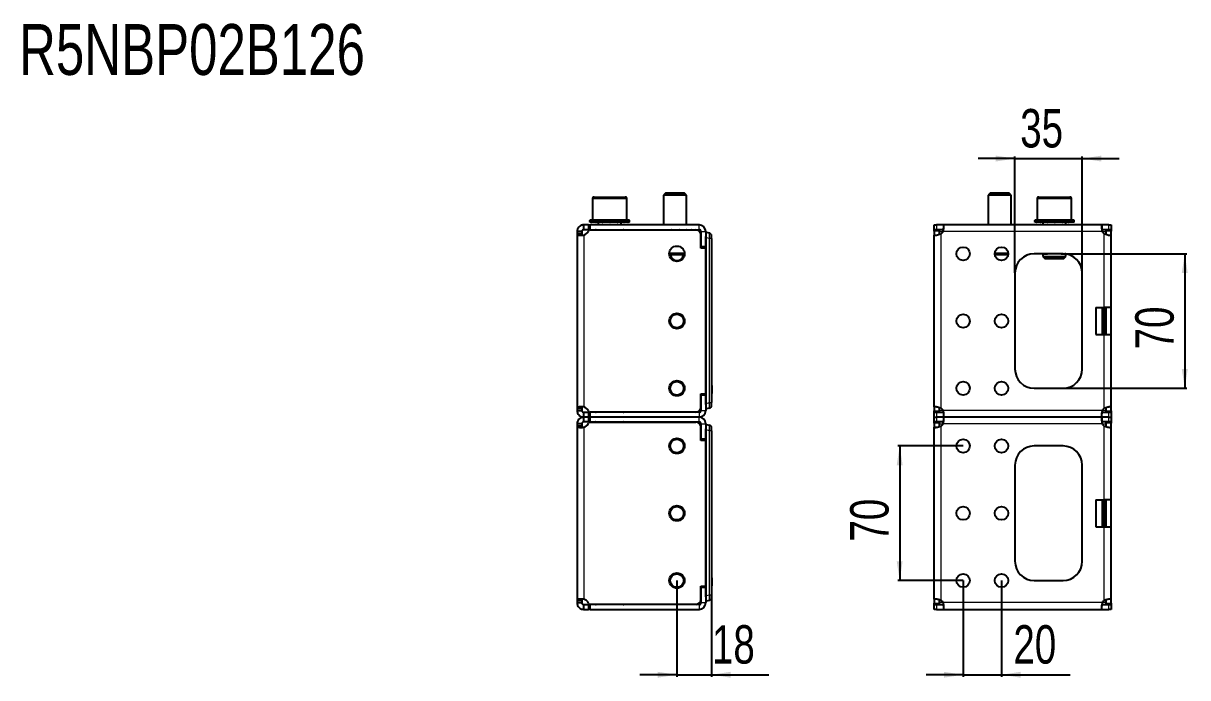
# Model space of a CAD drawing. Header units: millimetres. Extents: x 0 to 3263, y -408 to 594.
# Drawn here: x 1589 to 2195, y 254 to 594 of the extents above; entities that cross this region are included whole.
import ezdxf

# ---------------------------------------------------------------- set-up
doc = ezdxf.new("R2010")
doc.units = ezdxf.units.MM
doc.layers.add('FORMAT', color=7, linetype='Continuous')
doc.styles.add('SLDTEXTSTYLE0', font='TXT', dxfattribs={"width": 0.75})
doc.dimstyles.new('SLDDIMSTYLE0', dxfattribs={"dimtxt": 20, "dimasz": 10, "dimexe": 0, "dimexo": 0.0625, "dimgap": 5, "dimtad": 2, "dimdec": 1, "dimrnd": 1e-09, "dimzin": 12, "dimdsep": 46, "dimtxsty": 'SLDTEXTSTYLE0', "dimsah": 1, "dimcen": 0.09, "dimadec": 0, "dimazin": 3, "dimtfac": 1, "dimtofl": 0, "dimtmove": 0, "dimatfit": 3, "dimfxl": 0, "dimfrac": 2, "dimtolj": 1, "dimtzin": 12, "dimarcsym": 0})
doc.dimstyles.new('SLDDIMSTYLE1', dxfattribs={"dimtxt": 20, "dimasz": 10, "dimexe": 0, "dimexo": 0.0625, "dimgap": 5, "dimtad": 2, "dimdec": 1, "dimrnd": 1e-09, "dimzin": 12, "dimdsep": 46, "dimtxsty": 'SLDTEXTSTYLE0', "dimsah": 1, "dimcen": 0.09, "dimadec": 0, "dimazin": 3, "dimtfac": 1, "dimtmove": 0, "dimatfit": 0, "dimfxl": 0, "dimfrac": 2, "dimtolj": 1, "dimtzin": 12, "dimarcsym": 0})

# ---------------------------------------------------------------- blocks, each defined once
blk = doc.blocks.new('_D_4')
at = {"layer": 'FORMAT'}
for p, q in [((1928.82, 304.38), (1928.82, 254.38)), ((1946.82, 299.63), (1946.82, 254.38)), ((1928.82, 255.38), (1909.59, 255.38)), ((1928.82, 255.38), (1946.82, 255.38)), ((1946.82, 255.38), (1976.6, 255.38))]:
    blk.add_line(p, q, dxfattribs=at)
for points in [[(1928.82, 255.38), (1918.82, 256.92), (1918.82, 253.85)], [(1946.82, 255.38), (1956.82, 253.85), (1956.82, 256.92)]]:
    blk.add_solid(points, dxfattribs=at)
at = {"layer": 'FORMAT', "insert": (1947.04, 281.17), "char_height": 20, "attachment_point": 1, "style": 'SLDTEXTSTYLE0'}
blk.add_mtext('18', dxfattribs=at)
blk = doc.blocks.new('_D_7')
at = {"layer": 'FORMAT'}
for p, q in [((2129.76, 474.39), (2194.11, 474.39)), ((2193.11, 474.39), (2193.11, 404.39)), ((2129.76, 404.39), (2194.11, 404.39))]:
    blk.add_line(p, q, dxfattribs=at)
for points in [[(2193.11, 474.39), (2191.57, 464.39), (2194.65, 464.39)], [(2193.11, 404.39), (2194.65, 414.39), (2191.57, 414.39)]]:
    blk.add_solid(points, dxfattribs=at)
at = {"layer": 'FORMAT', "insert": (2167.33, 424.61), "char_height": 20, "attachment_point": 1, "rotation": 90, "style": 'SLDTEXTSTYLE0'}
blk.add_mtext('70', dxfattribs=at)
blk = doc.blocks.new('_D_8')
at = {"layer": 'FORMAT'}
for p, q in [((2104.75, 523.89), (2085.52, 523.89)), ((2104.75, 464.4), (2104.75, 524.89)), ((2104.75, 523.89), (2139.75, 523.89)), ((2139.75, 464.4), (2139.75, 524.89)), ((2139.75, 523.89), (2158.98, 523.89))]:
    blk.add_line(p, q, dxfattribs=at)
for points in [[(2104.75, 523.89), (2094.75, 525.43), (2094.75, 522.35)], [(2139.75, 523.89), (2149.75, 522.35), (2149.75, 525.43)]]:
    blk.add_solid(points, dxfattribs=at)
at = {"layer": 'FORMAT', "insert": (2107.47, 549.67), "char_height": 20, "attachment_point": 1, "style": 'SLDTEXTSTYLE0'}
blk.add_mtext('35', dxfattribs=at)
blk = doc.blocks.new('_D_9')
at = {"layer": 'FORMAT'}
for p, q in [((2077.75, 304.38), (2077.75, 254.38)), ((2097.75, 304.38), (2097.75, 254.38)), ((2077.75, 255.38), (2058.52, 255.38)), ((2077.75, 255.38), (2097.75, 255.38)), ((2097.75, 255.38), (2133.47, 255.38))]:
    blk.add_line(p, q, dxfattribs=at)
for points in [[(2077.75, 255.38), (2067.75, 256.92), (2067.75, 253.85)], [(2097.75, 255.38), (2107.75, 253.85), (2107.75, 256.92)]]:
    blk.add_solid(points, dxfattribs=at)
at = {"layer": 'FORMAT', "insert": (2103.91, 281.17), "char_height": 20, "attachment_point": 1, "style": 'SLDTEXTSTYLE0'}
blk.add_mtext('20', dxfattribs=at)
blk = doc.blocks.new('_D_10')
at = {"layer": 'FORMAT'}
for p, q in [((2077.74, 374.39), (2043.75, 374.39)), ((2044.75, 374.39), (2044.75, 304.39)), ((2077.74, 304.39), (2043.75, 304.39))]:
    blk.add_line(p, q, dxfattribs=at)
for points in [[(2044.75, 374.39), (2043.21, 364.39), (2046.28, 364.39)], [(2044.75, 304.39), (2046.28, 314.39), (2043.21, 314.39)]]:
    blk.add_solid(points, dxfattribs=at)
at = {"layer": 'FORMAT', "insert": (2018.96, 324.61), "char_height": 20, "attachment_point": 1, "rotation": 90, "style": 'SLDTEXTSTYLE0'}
blk.add_mtext('70', dxfattribs=at)

msp = doc.modelspace()

# ---------------------------------------------------------------- linework, layer by layer
at = {"color": 7, "linetype": 'Continuous', "lineweight": 25}
for p, q in [((1885.82, 503.89), (1901.82, 503.89)), ((1922.89, 505.89), (1921.82, 504.82)), ((1921.82, 504.82), (1921.82, 489.39)), ((1933.82, 504.82), (1921.82, 504.82)), ((1932.74, 505.89), (1922.89, 505.89)), ((1933.82, 504.82), (1932.74, 505.89)), ((1933.82, 489.39), (1933.82, 504.82)), ((2091.83, 505.89), (2090.75, 504.82)), ((2090.75, 504.82), (2090.75, 489.39)), ((2102.75, 504.82), (2090.75, 504.82)), ((2101.68, 505.89), (2091.83, 505.89)), ((2102.75, 504.82), (2101.68, 505.89)), ((2102.75, 489.39), (2102.75, 504.82)), ((2117.25, 503.89), (2125.07, 503.89)), ((2125.07, 503.89), (2133.25, 503.89)), ((1884.82, 502.89), (1884.82, 491.89)), ((1902.82, 491.89), (1902.82, 502.89)), ((2116.25, 502.89), (2116.25, 491.89)), ((2134.25, 491.89), (2134.25, 502.89)), ((1883.57, 491.89), (1883.57, 490.89)), ((1883.57, 491.89), (1883.57, 491.64)), ((1884.37, 491.89), (1883.57, 491.89)), ((1883.57, 491.89), (1883.57, 491.89)), ((1883.57, 490.89), (1883.57, 491.14)), ((1884.37, 490.89), (1883.57, 490.89)), ((1883.57, 490.89), (1883.57, 490.89)), ((1884.37, 491.89), (1884.47, 491.89)), ((1884.37, 490.89), (1884.47, 490.89)), ((1884.47, 491.89), (1884.47, 491.64)), ((1886.61, 491.89), (1884.47, 491.89)), ((1884.47, 490.89), (1884.47, 491.14)), ((1886.61, 490.89), (1884.47, 490.89)), ((1886.61, 491.89), (1886.79, 491.89)), ((1886.61, 490.89), (1886.79, 490.89)), ((1886.79, 491.89), (1886.79, 491.64)), ((1889.94, 491.89), (1886.79, 491.89)), ((1886.79, 490.89), (1886.79, 491.14)), ((1889.94, 490.89), (1886.79, 490.89)), ((1887.82, 490.89), (1887.82, 489.39)), ((1889.94, 491.89), (1890.18, 491.89)), ((1889.94, 490.89), (1890.18, 490.89)), ((1890.18, 491.89), (1890.18, 491.64)), ((1893.87, 491.89), (1890.18, 491.89)), ((1890.18, 490.89), (1890.18, 491.14)), ((1893.87, 490.89), (1890.18, 490.89)), ((1893.87, 491.89), (1893.96, 491.89)), ((1893.87, 490.89), (1894.05, 490.89)), ((1894.05, 490.89), (1894.12, 490.89)), ((1894.08, 491.89), (1894.12, 491.89)), ((1894.12, 491.89), (1894.12, 491.64)), ((1897.79, 491.89), (1894.12, 491.89)), ((1894.12, 490.89), (1894.12, 491.14)), ((1897.79, 490.89), (1894.12, 490.89)), ((1897.79, 491.89), (1898.02, 491.89)), ((1897.79, 490.89), (1898.02, 490.89)), ((1898.02, 491.89), (1898.02, 491.64)), ((1901.1, 491.89), (1898.02, 491.89)), ((1898.02, 490.89), (1898.02, 491.14)), ((1901.1, 490.89), (1898.02, 490.89)), ((1899.82, 489.39), (1899.82, 490.89)), ((1901.1, 491.89), (1901.28, 491.89)), ((1901.1, 490.89), (1901.28, 490.89)), ((1901.28, 491.89), (1901.28, 491.64)), ((1903.31, 491.89), (1901.28, 491.89)), ((1901.28, 490.89), (1901.28, 491.14)), ((1903.31, 490.89), (1901.28, 490.89)), ((1903.31, 491.89), (1903.4, 491.89)), ((1903.31, 490.89), (1903.4, 490.89)), ((1903.4, 491.89), (1903.4, 491.64)), ((1904.07, 491.89), (1903.4, 491.89)), ((1903.4, 490.89), (1903.4, 491.14)), ((1904.07, 490.89), (1903.4, 490.89)), ((1904.07, 490.89), (1904.07, 491.89)), ((2115, 491.89), (2115, 490.89)), ((2115, 491.89), (2115.01, 491.89)), ((2115, 490.89), (2115.01, 490.89)), ((2115.01, 491.89), (2115.01, 491.64)), ((2115.84, 491.89), (2115.01, 491.89)), ((2115.01, 490.89), (2115.01, 491.14)), ((2115.84, 490.89), (2115.01, 490.89)), ((2115.84, 491.89), (2115.94, 491.89)), ((2115.84, 490.89), (2115.94, 490.89)), ((2115.94, 491.89), (2115.94, 491.64)), ((2118.11, 491.89), (2115.94, 491.89)), ((2115.94, 490.89), (2115.94, 491.14)), ((2118.11, 490.89), (2115.94, 490.89)), ((2118.11, 491.89), (2118.29, 491.89)), ((2118.11, 490.89), (2118.29, 490.89)), ((2118.29, 491.89), (2118.29, 491.64)), ((2121.46, 491.89), (2118.29, 491.89)), ((2118.29, 490.89), (2118.29, 491.14)), ((2121.46, 490.89), (2118.29, 490.89)), ((2119.25, 490.89), (2119.25, 489.39)), ((2121.46, 491.89), (2121.7, 491.89)), ((2121.46, 490.89), (2121.7, 490.89)), ((2121.7, 491.89), (2121.7, 491.64)), ((2125.4, 491.89), (2121.7, 491.89)), ((2121.7, 490.89), (2121.7, 491.14)), ((2125.4, 490.89), (2121.7, 490.89)), ((2125.4, 491.89), (2125.47, 491.89)), ((2125.4, 490.89), (2125.55, 490.89)), ((2125.55, 490.89), (2125.65, 490.89)), ((2125.6, 491.89), (2125.65, 491.89)), ((2125.65, 491.89), (2125.65, 491.64)), ((2129.31, 491.89), (2125.65, 491.89)), ((2125.65, 490.89), (2125.65, 491.14)), ((2129.31, 490.89), (2125.65, 490.89)), ((2129.31, 491.89), (2129.54, 491.89)), ((2129.31, 490.89), (2129.54, 490.89)), ((2129.54, 491.89), (2129.54, 491.64)), ((2132.6, 491.89), (2129.54, 491.89)), ((2129.54, 490.89), (2129.54, 491.14)), ((2132.6, 490.89), (2129.54, 490.89)), ((2131.25, 489.39), (2131.25, 490.89)), ((2132.6, 491.89), (2132.77, 491.89)), ((2132.6, 490.89), (2132.77, 490.89)), ((2132.77, 491.89), (2132.77, 491.64)), ((2134.78, 491.89), (2132.77, 491.89)), ((2132.77, 490.89), (2132.77, 491.14)), ((2134.78, 490.89), (2132.77, 490.89)), ((2134.78, 491.89), (2134.87, 491.89)), ((2134.78, 490.89), (2134.87, 490.89)), ((2134.87, 491.89), (2134.87, 491.64)), ((2135.5, 491.89), (2134.87, 491.89)), ((2134.87, 490.89), (2134.87, 491.14)), ((2135.5, 490.89), (2134.87, 490.89)), ((2135.5, 490.89), (2135.5, 491.89)), ((1879.32, 485.89), (1876.82, 485.89)), ((1876.82, 485.89), (1876.82, 484.67)), ((1879.32, 485.89), (1879.32, 484.67)), ((1880.32, 486.89), (1880.32, 489.39)), ((1882.72, 489.39), (1880.32, 489.39)), ((1882.72, 486.89), (1880.32, 486.89)), ((1882.72, 489.39), (1882.72, 486.89)), ((1882.72, 489.39), (1883.72, 489.39)), ((1883.72, 486.89), (1882.72, 486.89)), ((1940.32, 489.39), (1883.72, 489.39)), ((1883.72, 486.89), (1940.32, 486.89)), ((1883.74, 486.79), (1938.72, 486.79)), ((1917.57, 486.89), (1917.57, 486.79)), ((1917.86, 486.89), (1917.86, 486.79)), ((1919.55, 486.89), (1919.55, 486.79)), ((1922.49, 486.89), (1922.49, 486.79)), ((1926.25, 486.89), (1926.25, 486.79)), ((1930.25, 486.89), (1930.25, 486.79)), ((1933.87, 486.89), (1933.87, 486.79)), ((1936.58, 486.89), (1936.58, 486.79)), ((1937.95, 486.89), (1937.95, 486.79)), ((1938.07, 486.79), (1938.07, 486.89)), ((1941.32, 485.89), (1941.32, 477.94)), ((1943.82, 485.89), (1943.82, 477.94)), ((1943.82, 485.64), (1944.02, 485.64)), ((1944.02, 485.64), (1945.71, 485.19)), ((2062.75, 486.89), (2062.75, 489.39)), ((2062.75, 489.39), (2063.86, 489.39)), ((2063.86, 486.89), (2062.75, 486.89)), ((2062.75, 486.89), (2062.75, 486.79)), ((2062.75, 486.79), (2065.25, 486.79)), ((2062.75, 486.18), (2062.75, 486.79)), ((2062.75, 486.18), (2062.75, 484.12)), ((2067.58, 489.39), (2063.86, 489.39)), ((2067.58, 486.89), (2063.86, 486.89)), ((2065.25, 486.79), (2065.25, 486.18)), ((2065.25, 486.18), (2065.25, 484.36)), ((2149.92, 489.39), (2067.58, 489.39)), ((2067.58, 489.39), (2067.58, 487.18)), ((2149.92, 489.39), (2149.92, 486.89)), ((2153.64, 489.39), (2149.92, 489.39)), ((2153.64, 486.89), (2149.92, 486.89)), ((2152.25, 486.79), (2154.75, 486.79)), ((2152.25, 486.18), (2152.25, 486.79)), ((2152.25, 484.34), (2152.25, 486.18)), ((2153.64, 489.39), (2154.75, 489.39)), ((2154.75, 486.89), (2153.64, 486.89)), ((2154.75, 489.39), (2154.75, 486.89)), ((2154.75, 486.79), (2154.75, 486.89)), ((2154.75, 486.79), (2154.75, 486.18)), ((2154.75, 484.12), (2154.75, 486.18)), ((1876.82, 484.67), (1876.82, 394.11)), ((1879.32, 484.67), (1876.82, 484.67)), ((1941.22, 477.29), (1941.22, 484.29)), ((1941.22, 478.87), (1941.32, 478.66)), ((1943.82, 395.92), (1943.82, 483.37)), ((1944.02, 396.54), (1944.02, 482.74)), ((1946.82, 482.29), (1946.82, 483.74)), ((1946.82, 482.29), (1946.82, 407.84)), ((2062.75, 394.67), (2062.75, 484.12)), ((2062.75, 484.12), (2063.84, 484.12)), ((2154.75, 446.39), (2154.75, 484.12)), ((1932.79, 473.89), (1924.85, 473.89)), ((1943.82, 477.29), (1941.22, 477.29)), ((1943.82, 477.94), (1941.32, 477.94)), ((1943.82, 477.29), (1943.82, 401.49)), ((2101.22, 473.89), (2094.29, 473.89)), ((2129.75, 474.39), (2114.75, 474.39)), ((2116.42, 474.29), (2116.4, 474.29)), ((2116.42, 474.29), (2116.42, 474.29)), ((2116.52, 474.29), (2116.42, 474.29)), ((2116.52, 474.39), (2116.52, 474.29)), ((2119.78, 474.29), (2116.52, 474.29)), ((2119.25, 474.29), (2119.25, 472.97)), ((2119.25, 472.97), (2120.33, 471.89)), ((2119.25, 472.97), (2125.11, 472.97)), ((2119.78, 474.29), (2121.68, 474.29)), ((2122.23, 474.29), (2121.68, 474.29)), ((2128.27, 474.29), (2122.23, 474.29)), ((2125.11, 472.97), (2131.25, 472.97)), ((2128.83, 474.29), (2128.27, 474.29)), ((2128.83, 474.29), (2130.73, 474.29)), ((2130.18, 471.89), (2131.25, 472.97)), ((2131.16, 474.29), (2130.73, 474.29)), ((2131.25, 472.97), (2131.25, 474.28)), ((2120.33, 471.89), (2125.14, 471.89)), ((2125.14, 471.89), (2130.18, 471.89)), ((2104.75, 464.39), (2104.75, 414.39)), ((2139.75, 414.39), (2139.75, 464.39)), ((2146.75, 446.39), (2151.25, 446.39)), ((2146.75, 446.39), (2146.75, 432.39)), ((2154.75, 446.39), (2151.25, 446.39)), ((2152.25, 432.39), (2152.25, 446.39)), ((2154.75, 432.39), (2154.75, 446.39)), ((2146.75, 432.39), (2151.25, 432.39)), ((2151.25, 432.39), (2154.75, 432.39)), ((2154.75, 394.67), (2154.75, 432.39)), ((1946.82, 407.84), (1946.82, 399.64)), ((1941.22, 401.49), (1943.82, 401.49)), ((1941.22, 394.49), (1941.22, 401.49)), ((1941.22, 400.41), (1941.32, 400.63)), ((1941.32, 400.84), (1941.32, 392.89)), ((1943.82, 400.84), (1941.32, 400.84)), ((1943.82, 400.84), (1943.82, 392.89)), ((1947.02, 405.9), (1946.82, 405.9)), ((1947.02, 405.86), (1946.82, 405.86)), ((1947.02, 405.84), (1946.82, 405.84)), ((1947.02, 401.64), (1946.82, 401.64)), ((1947.02, 401.59), (1946.82, 401.59)), ((1947.02, 405.4), (1947.02, 402.08)), ((2114.75, 404.39), (2129.75, 404.39)), ((1876.82, 394.11), (1879.32, 394.11)), ((1876.82, 394.11), (1876.82, 392.89)), ((1879.32, 394.11), (1879.32, 392.89)), ((1945.71, 394.09), (1944.02, 393.64)), ((1946.82, 399.64), (1946.82, 396.99)), ((1946.82, 395.54), (1946.82, 396.99)), ((2062.75, 394.67), (2062.75, 392.6)), ((2065.25, 394.44), (2065.25, 392.6)), ((2152.25, 392.6), (2152.25, 394.42)), ((2154.75, 394.67), (2153.66, 394.67)), ((2154.75, 392.6), (2154.75, 394.67)), ((1876.82, 392.89), (1879.32, 392.89)), ((1880.32, 389.39), (1880.32, 391.89)), ((1880.32, 391.89), (1882.72, 391.89)), ((1880.32, 386.89), (1880.32, 389.39)), ((1882.72, 389.39), (1880.32, 389.39)), ((1882.72, 391.89), (1882.72, 389.39)), ((1882.72, 391.89), (1883.72, 391.89)), ((1882.72, 389.39), (1882.72, 386.89)), ((1882.72, 389.39), (1883.72, 389.39)), ((1940.32, 391.89), (1883.72, 391.89)), ((1940.32, 389.39), (1883.72, 389.39)), ((1938.72, 391.99), (1883.74, 391.99)), ((1944.02, 393.64), (1943.82, 393.64)), ((2062.75, 391.99), (2062.75, 392.6)), ((2065.25, 391.99), (2062.75, 391.99)), ((2062.75, 391.99), (2062.75, 391.89)), ((2062.75, 389.39), (2062.75, 391.89)), ((2062.75, 391.89), (2063.86, 391.89)), ((2062.75, 386.89), (2062.75, 389.39)), ((2062.75, 389.39), (2063.86, 389.39)), ((2063.86, 391.89), (2067.58, 391.89)), ((2067.58, 389.39), (2063.86, 389.39)), ((2065.25, 392.6), (2065.25, 391.99)), ((2067.58, 391.89), (2067.58, 389.39)), ((2149.92, 389.39), (2067.58, 389.39)), ((2067.58, 389.39), (2067.58, 387.18)), ((2149.92, 391.89), (2153.64, 391.89)), ((2149.92, 389.39), (2149.92, 391.61)), ((2149.92, 389.39), (2149.92, 386.89)), ((2153.64, 389.39), (2149.92, 389.39)), ((2152.25, 391.99), (2152.25, 392.6)), ((2154.75, 391.99), (2152.25, 391.99)), ((2153.64, 391.89), (2154.75, 391.89)), ((2153.64, 389.39), (2154.75, 389.39)), ((2154.75, 392.6), (2154.75, 391.99)), ((2154.75, 391.89), (2154.75, 391.99)), ((2154.75, 391.89), (2154.75, 389.39)), ((2154.75, 389.39), (2154.75, 386.89)), ((1876.82, 385.89), (1876.82, 384.67)), ((1879.32, 385.89), (1876.82, 385.89)), ((1876.82, 384.67), (1876.82, 294.11)), ((1879.32, 384.67), (1876.82, 384.67)), ((1879.32, 385.89), (1879.32, 384.67)), ((1882.72, 386.89), (1880.32, 386.89)), ((1883.72, 386.89), (1882.72, 386.89)), ((1883.72, 386.89), (1940.32, 386.89)), ((1883.74, 386.79), (1938.72, 386.79)), ((1941.22, 377.29), (1941.22, 384.29)), ((1941.32, 385.89), (1941.32, 377.94)), ((1943.82, 385.89), (1943.82, 377.94)), ((1943.82, 385.64), (1944.02, 385.64)), ((1943.82, 295.92), (1943.82, 383.37)), ((1944.02, 385.64), (1945.71, 385.19)), ((1944.02, 296.54), (1944.02, 382.74)), ((1946.82, 382.29), (1946.82, 383.74)), ((1946.82, 382.29), (1946.82, 307.84)), ((2063.86, 386.89), (2062.75, 386.89)), ((2062.75, 386.89), (2062.75, 386.79)), ((2062.75, 386.79), (2065.25, 386.79)), ((2062.75, 386.18), (2062.75, 386.79)), ((2062.75, 386.18), (2062.75, 384.12)), ((2062.75, 294.67), (2062.75, 384.12)), ((2062.75, 384.12), (2063.84, 384.12)), ((2067.58, 386.89), (2063.86, 386.89)), ((2065.25, 386.79), (2065.25, 386.18)), ((2065.25, 386.18), (2065.25, 384.36)), ((2153.64, 386.89), (2149.92, 386.89)), ((2152.25, 386.79), (2154.75, 386.79)), ((2152.25, 386.18), (2152.25, 386.79)), ((2152.25, 384.34), (2152.25, 386.18)), ((2154.75, 386.89), (2153.64, 386.89)), ((2154.75, 386.79), (2154.75, 386.89)), ((2154.75, 386.79), (2154.75, 386.18)), ((2154.75, 384.12), (2154.75, 386.18)), ((2154.75, 346.39), (2154.75, 384.12)), ((1941.22, 378.87), (1941.32, 378.66)), ((1943.82, 377.29), (1941.22, 377.29)), ((1943.82, 377.94), (1941.32, 377.94)), ((1943.82, 377.29), (1943.82, 301.49)), ((2129.75, 374.39), (2114.75, 374.39)), ((2104.75, 364.39), (2104.75, 314.39)), ((2139.75, 314.39), (2139.75, 364.39)), ((2146.75, 346.39), (2151.25, 346.39)), ((2146.75, 346.39), (2146.75, 332.39)), ((2154.75, 346.39), (2151.25, 346.39)), ((2152.25, 332.39), (2152.25, 346.39)), ((2154.75, 332.39), (2154.75, 346.39)), ((2146.75, 332.39), (2151.25, 332.39)), ((2151.25, 332.39), (2154.75, 332.39)), ((2154.75, 294.67), (2154.75, 332.39)), ((1946.82, 307.84), (1946.82, 299.64)), ((1947.02, 305.9), (1946.82, 305.9)), ((1947.02, 305.86), (1946.82, 305.86)), ((1947.02, 305.84), (1946.82, 305.84)), ((1947.02, 305.4), (1947.02, 302.08)), ((2114.75, 304.39), (2129.75, 304.39)), ((1941.22, 301.49), (1943.82, 301.49)), ((1941.22, 294.49), (1941.22, 301.49)), ((1941.22, 300.41), (1941.32, 300.63)), ((1941.32, 300.84), (1941.32, 292.89)), ((1943.82, 300.84), (1941.32, 300.84)), ((1943.82, 300.84), (1943.82, 292.89)), ((1947.02, 301.64), (1946.82, 301.64)), ((1947.02, 301.59), (1946.82, 301.59)), ((1946.82, 299.64), (1946.82, 296.99)), ((1946.82, 295.54), (1946.82, 296.99)), ((1876.82, 294.11), (1879.32, 294.11)), ((1876.82, 294.11), (1876.82, 292.89)), ((1876.82, 292.89), (1879.32, 292.89)), ((1879.32, 294.11), (1879.32, 292.89)), ((1880.32, 289.39), (1880.32, 291.89)), ((1880.32, 291.89), (1882.72, 291.89)), ((1882.72, 291.89), (1882.72, 289.39)), ((1882.72, 291.89), (1883.72, 291.89)), ((1940.32, 291.89), (1883.72, 291.89)), ((1938.72, 291.99), (1883.74, 291.99)), ((1944.02, 293.64), (1943.82, 293.64)), ((1945.71, 294.09), (1944.02, 293.64)), ((2062.75, 294.67), (2062.75, 292.6)), ((2062.75, 291.99), (2062.75, 292.6)), ((2065.25, 291.99), (2062.75, 291.99)), ((2062.75, 291.99), (2062.75, 291.89)), ((2062.75, 289.39), (2062.75, 291.89)), ((2062.75, 291.89), (2063.86, 291.89)), ((2063.86, 291.89), (2067.58, 291.89)), ((2065.25, 294.44), (2065.25, 292.6)), ((2065.25, 292.6), (2065.25, 291.99)), ((2067.58, 291.89), (2067.58, 289.39)), ((2149.92, 291.89), (2153.64, 291.89)), ((2149.92, 289.39), (2149.92, 291.61)), ((2152.25, 292.6), (2152.25, 294.42)), ((2152.25, 291.99), (2152.25, 292.6)), ((2154.75, 291.99), (2152.25, 291.99)), ((2153.64, 291.89), (2154.75, 291.89)), ((2154.75, 294.67), (2153.66, 294.67)), ((2154.75, 292.6), (2154.75, 294.67)), ((2154.75, 292.6), (2154.75, 291.99)), ((2154.75, 291.89), (2154.75, 291.99)), ((2154.75, 291.89), (2154.75, 289.39)), ((1880.32, 289.39), (1882.72, 289.39)), ((1883.72, 289.39), (1882.72, 289.39)), ((1883.72, 289.39), (1940.32, 289.39)), ((2063.86, 289.39), (2062.75, 289.39)), ((2063.86, 289.39), (2067.58, 289.39)), ((2067.58, 289.39), (2149.92, 289.39)), ((2149.92, 289.39), (2153.64, 289.39)), ((2154.75, 289.39), (2153.64, 289.39))]:
    msp.add_line(p, q, dxfattribs=at)
at = {"color": 8, "linetype": 'Continuous', "lineweight": 18}
for p, q in [((1902.82, 502.89), (1884.82, 502.89)), ((2125.04, 502.89), (2116.25, 502.89)), ((2134.25, 502.89), (2125.04, 502.89)), ((1883.72, 489.39), (1883.72, 486.89)), ((1940.32, 486.89), (1940.32, 489.39)), ((1941.32, 485.89), (1943.82, 485.89)), ((2065.25, 486.18), (2062.75, 486.18)), ((2063.86, 489.39), (2063.86, 486.89)), ((2065.25, 485.89), (2067.34, 485.89)), ((2150.16, 485.89), (2067.34, 485.89)), ((2150.16, 485.89), (2152.25, 485.89)), ((2154.75, 486.18), (2152.25, 486.18)), ((2153.64, 486.89), (2153.64, 489.39)), ((1880.32, 484.12), (1880.32, 394.67)), ((1945.71, 482.29), (1944.02, 482.74)), ((1945.71, 396.99), (1945.71, 482.29)), ((1946.82, 482.29), (1945.71, 482.29)), ((2066.25, 394.11), (2066.25, 484.67)), ((2151.25, 446.39), (2151.25, 484.67)), ((1924.85, 474.89), (1932.79, 474.89)), ((1943.62, 477.29), (1943.62, 477.94)), ((2094.29, 474.89), (2101.22, 474.89)), ((2121.68, 474.39), (2121.68, 474.29)), ((2122.23, 474.39), (2122.23, 474.29)), ((2128.27, 474.39), (2128.27, 474.29)), ((2128.83, 474.39), (2128.83, 474.29)), ((2150.05, 432.39), (2150.05, 446.39)), ((2150.25, 446.39), (2150.25, 432.39)), ((2150.36, 432.39), (2150.36, 446.39)), ((2150.56, 446.39), (2150.56, 432.39)), ((2151.44, 432.39), (2151.44, 446.39)), ((2151.64, 446.39), (2151.64, 432.39)), ((2151.75, 432.39), (2151.75, 446.39)), ((2151.95, 446.39), (2151.95, 432.39)), ((2151.25, 394.11), (2151.25, 432.39)), ((1943.62, 400.84), (1943.62, 401.49)), ((1947.02, 405.4), (1946.82, 405.4)), ((1947.02, 402.08), (1946.82, 402.08)), ((1944.02, 396.54), (1945.71, 396.99)), ((1945.71, 396.99), (1946.82, 396.99)), ((1883.72, 391.89), (1883.72, 389.39)), ((1883.72, 389.39), (1883.72, 386.89)), ((1940.32, 391.89), (1940.32, 389.39)), ((1940.32, 386.89), (1940.32, 389.39)), ((1941.32, 392.89), (1943.82, 392.89)), ((2062.75, 392.6), (2065.25, 392.6)), ((2063.86, 391.89), (2063.86, 389.39)), ((2063.86, 389.39), (2063.86, 386.89)), ((2067.34, 392.89), (2065.25, 392.89)), ((2150.16, 392.89), (2067.34, 392.89)), ((2152.25, 392.89), (2150.16, 392.89)), ((2152.25, 392.6), (2154.75, 392.6)), ((2153.64, 389.39), (2153.64, 391.89)), ((2153.64, 386.89), (2153.64, 389.39)), ((1880.32, 384.12), (1880.32, 294.67)), ((1941.32, 385.89), (1943.82, 385.89)), ((1945.71, 382.29), (1944.02, 382.74)), ((1945.71, 296.99), (1945.71, 382.29)), ((1946.82, 382.29), (1945.71, 382.29)), ((2065.25, 386.18), (2062.75, 386.18)), ((2065.25, 385.89), (2067.34, 385.89)), ((2066.25, 294.11), (2066.25, 384.67)), ((2150.16, 385.89), (2067.34, 385.89)), ((2150.16, 385.89), (2152.25, 385.89)), ((2151.25, 346.39), (2151.25, 384.67)), ((2154.75, 386.18), (2152.25, 386.18)), ((1943.62, 377.29), (1943.62, 377.94)), ((2150.05, 332.39), (2150.05, 346.39)), ((2150.25, 346.39), (2150.25, 332.39)), ((2150.36, 332.39), (2150.36, 346.39)), ((2150.56, 346.39), (2150.56, 332.39)), ((2151.44, 332.39), (2151.44, 346.39)), ((2151.64, 346.39), (2151.64, 332.39)), ((2151.75, 332.39), (2151.75, 346.39)), ((2151.95, 346.39), (2151.95, 332.39)), ((2151.25, 294.11), (2151.25, 332.39)), ((1947.02, 305.4), (1946.82, 305.4)), ((1943.62, 300.84), (1943.62, 301.49)), ((1944.02, 296.54), (1945.71, 296.99)), ((1945.71, 296.99), (1946.82, 296.99)), ((1947.02, 302.08), (1946.82, 302.08)), ((1883.72, 291.89), (1883.72, 289.39)), ((1940.32, 291.89), (1940.32, 289.39)), ((1941.32, 292.89), (1943.82, 292.89)), ((2062.75, 292.6), (2065.25, 292.6)), ((2063.86, 291.89), (2063.86, 289.39)), ((2067.34, 292.89), (2065.25, 292.89)), ((2150.16, 292.89), (2067.34, 292.89)), ((2152.25, 292.89), (2150.16, 292.89)), ((2152.25, 292.6), (2154.75, 292.6)), ((2153.64, 289.39), (2153.64, 291.89))]:
    msp.add_line(p, q, dxfattribs=at)
at = {"color": 7, "linetype": 'Continuous', "lineweight": 25}
for centre, radius in [((1928.82, 474.39), 4), ((2077.75, 474.39), 3.5), ((2097.75, 474.39), 3.5), ((1928.82, 439.39), 4), ((1928.82, 439.39), 3.5), ((2077.75, 439.39), 3.5), ((2097.75, 439.39), 3.5), ((1928.82, 404.39), 4), ((1928.82, 404.39), 3.5), ((2077.75, 404.39), 3.5), ((2097.75, 404.39), 3.5), ((1928.82, 374.39), 4), ((1928.82, 374.39), 3.5), ((2077.75, 374.39), 3.5), ((2097.75, 374.39), 3.5), ((1928.82, 339.39), 4), ((1928.82, 339.39), 3.5), ((2077.75, 339.39), 3.5), ((2097.75, 339.39), 3.5), ((1928.82, 304.39), 4), ((1928.82, 304.39), 3.5), ((2077.75, 304.39), 3.5), ((2097.75, 304.39), 3.5)]:
    msp.add_circle(centre, radius, dxfattribs=at)
for centre, radius, start, end in [((1885.82, 502.89), 1, 90, 180), ((1901.82, 502.89), 1, 0, 90), ((2117.25, 502.89), 1, 90, 180), ((2133.25, 502.89), 1, 0, 90), ((1879.6, 487.54), 3.5, 281.89481, 337.11462), ((1883.74, 485.79), 1, 90, 157.11462), ((1886.47, 486.54), 0.35, 45.58469, 90), ((1901.17, 486.54), 0.35, 90, 134.41531), ((1938.72, 484.29), 2.5, 360, 90), ((1940.32, 485.89), 3.5, 360, 90), ((1940.32, 485.89), 1, 360, 90), ((1945.32, 483.74), 1.5, 0, 75), ((2064.25, 487.54), 3.5, 304.8499, 331.87293), ((2153.25, 487.54), 3.5, 208.12707, 235.1501), ((1928.82, 474.39), 3.5, 188.21321, 351.78679), ((2114.75, 464.39), 10, 90, 180), ((2129.75, 464.39), 10, 0, 90), ((2114.75, 414.39), 10, 180, 270), ((2129.75, 414.39), 10, 270, 0), ((1879.6, 391.24), 3.5, 22.88538, 78.10519), ((1938.72, 394.49), 2.5, 270, 0), ((1945.32, 395.54), 1.5, 285, 0), ((2064.25, 391.24), 3.5, 28.12707, 55.1501), ((2153.25, 391.24), 3.5, 124.8499, 151.87293), ((1883.74, 392.99), 1, 202.88538, 270), ((1886.47, 392.24), 0.35, 270, 314.41531), ((1901.17, 392.24), 0.35, 225.58469, 270), ((1940.32, 392.89), 3.5, 270, 0), ((1940.32, 392.89), 1, 270, 0), ((1940.32, 385.89), 3.5, 360, 90), ((1879.6, 387.54), 3.5, 281.89481, 337.11462), ((1883.74, 385.79), 1, 90, 157.11462), ((1886.47, 386.54), 0.35, 45.58469, 90), ((1901.17, 386.54), 0.35, 90, 134.41531), ((1938.72, 384.29), 2.5, 360, 90), ((1940.32, 385.89), 1, 360, 90), ((1945.32, 383.74), 1.5, 0, 75), ((2064.25, 387.54), 3.5, 304.8499, 331.87293), ((2153.25, 387.54), 3.5, 208.12707, 235.1501), ((2114.75, 364.39), 10, 90, 180), ((2129.75, 364.39), 10, 0, 90), ((2114.75, 314.39), 10, 180, 270), ((2129.75, 314.39), 10, 270, 0), ((1879.6, 291.24), 3.5, 22.88538, 78.10519), ((1883.74, 292.99), 1, 202.88538, 270), ((1886.47, 292.24), 0.35, 270, 314.41531), ((1901.17, 292.24), 0.35, 225.58469, 270), ((1938.72, 294.49), 2.5, 270, 0), ((1940.32, 292.89), 3.5, 270, 0), ((1940.32, 292.89), 1, 270, 0), ((1945.32, 295.54), 1.5, 285, 0), ((2064.25, 291.24), 3.5, 28.12707, 55.1501), ((2153.25, 291.24), 3.5, 124.8499, 151.87293)]:
    msp.add_arc(centre, radius, start, end, dxfattribs=at)
at = {"color": 8, "linetype": 'Continuous', "lineweight": 18}
for centre, major_axis, start_param, end_param in [((1945.32, 482.19), (0.38, 3), 4.762686, 6.266445), ((1945.32, 397.1), (-0.38, 3), 3.158333, 4.662092), ((1945.32, 382.19), (0.38, 3), 4.762686, 6.266445), ((1945.32, 297.1), (-0.38, 3), 3.158333, 4.662092)]:
    msp.add_ellipse(centre, major_axis=major_axis, ratio=0.123038, start_param=start_param, end_param=end_param, dxfattribs=at)
at = {"color": 7, "linetype": 'Continuous', "lineweight": 25}
for centre, major_axis, start_param, end_param in [((1932.43, 485.64), (11.57, -3.1), 0.067037, 0.253072), ((1932.43, 393.64), (11.57, 3.1), 6.030113, 6.216148), ((1932.43, 385.64), (11.57, -3.1), 0.067037, 0.253072), ((1932.43, 293.64), (11.57, 3.1), 6.030113, 6.216148)]:
    msp.add_ellipse(centre, major_axis=major_axis, ratio=0.250563, start_param=start_param, end_param=end_param, dxfattribs=at)
for points, knots in [([(1883.57, 491.64), (1883.57, 491.68), (1883.57, 491.75), (1883.57, 491.83), (1883.57, 491.87), (1883.57, 491.89)], [0, 0, 0, 0, 0.499981, 0.749988, 1, 1, 1, 1]), ([(1883.57, 490.89), (1883.57, 490.91), (1883.57, 490.95), (1883.57, 491.04), (1883.57, 491.1), (1883.57, 491.14)], [0, 0, 0, 0, 0.25014, 0.50028, 1, 1, 1, 1]), ([(1884.47, 491.64), (1884.45, 491.68), (1884.43, 491.75), (1884.39, 491.83), (1884.38, 491.87), (1884.37, 491.89)], [0, 0, 0, 0, 0.499981, 0.749988, 1, 1, 1, 1]), ([(1884.37, 490.89), (1884.38, 490.91), (1884.39, 490.95), (1884.43, 491.04), (1884.45, 491.1), (1884.47, 491.14)], [0, 0, 0, 0, 0.2501401, 0.5002802, 1, 1, 1, 1]), ([(1886.79, 491.64), (1886.76, 491.68), (1886.71, 491.75), (1886.65, 491.83), (1886.62, 491.87), (1886.61, 491.89)], [0, 0, 0, 0, 0.499981, 0.749988, 1, 1, 1, 1]), ([(1886.61, 490.89), (1886.62, 490.91), (1886.65, 490.95), (1886.71, 491.04), (1886.76, 491.1), (1886.79, 491.14)], [0, 0, 0, 0, 0.25014, 0.50028, 1, 1, 1, 1]), ([(1890.18, 491.64), (1890.14, 491.68), (1890.08, 491.75), (1890, 491.83), (1889.96, 491.87), (1889.94, 491.89)], [0, 0, 0, 0, 0.499981, 0.749988, 1, 1, 1, 1]), ([(1889.94, 490.89), (1889.96, 490.91), (1890, 490.95), (1890.08, 491.04), (1890.14, 491.1), (1890.18, 491.14)], [0, 0, 0, 0, 0.25014, 0.50028, 1, 1, 1, 1]), ([(1894.12, 491.64), (1894.08, 491.68), (1894.02, 491.75), (1893.93, 491.83), (1893.89, 491.87), (1893.87, 491.89)], [0, 0, 0, 0, 0.499981, 0.749988, 1, 1, 1, 1]), ([(1893.87, 490.89), (1893.89, 490.91), (1893.93, 490.95), (1894.02, 491.04), (1894.08, 491.1), (1894.12, 491.14)], [0, 0, 0, 0, 0.25014, 0.50028, 1, 1, 1, 1]), ([(1894.12, 491.64), (1894.11, 491.71), (1894.08, 491.84), (1894.06, 491.88), (1894.05, 491.89)], [0, 0, 0, 0, 0.561794, 1, 1, 1, 1]), ([(1894.12, 491.14), (1894.11, 491.07), (1894.08, 490.94), (1894.06, 490.91), (1894.05, 490.89)], [0, 0, 0, 0, 0.561794, 1, 1, 1, 1]), ([(1898.02, 491.64), (1897.98, 491.68), (1897.92, 491.75), (1897.85, 491.83), (1897.81, 491.87), (1897.79, 491.89)], [0, 0, 0, 0, 0.499981, 0.749988, 1, 1, 1, 1]), ([(1897.79, 490.89), (1897.81, 490.91), (1897.85, 490.95), (1897.92, 491.04), (1897.98, 491.1), (1898.02, 491.14)], [0, 0, 0, 0, 0.25014, 0.50028, 1, 1, 1, 1]), ([(1901.28, 491.64), (1901.25, 491.68), (1901.2, 491.75), (1901.15, 491.83), (1901.12, 491.87), (1901.1, 491.89)], [0, 0, 0, 0, 0.499981, 0.749988, 1, 1, 1, 1]), ([(1901.1, 490.89), (1901.12, 490.91), (1901.15, 490.95), (1901.2, 491.04), (1901.25, 491.1), (1901.28, 491.14)], [0, 0, 0, 0, 0.25014, 0.50028, 1, 1, 1, 1]), ([(1903.4, 491.64), (1903.38, 491.68), (1903.36, 491.75), (1903.33, 491.83), (1903.32, 491.87), (1903.31, 491.89)], [0, 0, 0, 0, 0.499981, 0.749988, 1, 1, 1, 1]), ([(1903.31, 490.89), (1903.32, 490.91), (1903.33, 490.95), (1903.36, 491.04), (1903.38, 491.1), (1903.4, 491.14)], [0, 0, 0, 0, 0.25014, 0.50028, 1, 1, 1, 1]), ([(2115.01, 491.64), (2115.01, 491.68), (2115.01, 491.75), (2115, 491.83), (2115, 491.87), (2115, 491.89)], [0, 0, 0, 0, 0.499981, 0.749988, 1, 1, 1, 1]), ([(2115, 490.89), (2115, 490.91), (2115, 490.95), (2115.01, 491.04), (2115.01, 491.1), (2115.01, 491.14)], [0, 0, 0, 0, 0.2501401, 0.5002802, 1, 1, 1, 1]), ([(2115.94, 491.64), (2115.92, 491.68), (2115.9, 491.75), (2115.86, 491.83), (2115.85, 491.87), (2115.84, 491.89)], [0, 0, 0, 0, 0.499981, 0.749988, 1, 1, 1, 1]), ([(2115.84, 490.89), (2115.85, 490.91), (2115.86, 490.95), (2115.9, 491.04), (2115.92, 491.1), (2115.94, 491.14)], [0, 0, 0, 0, 0.25014, 0.50028, 1, 1, 1, 1]), ([(2118.29, 491.64), (2118.26, 491.68), (2118.21, 491.75), (2118.15, 491.83), (2118.12, 491.87), (2118.11, 491.89)], [0, 0, 0, 0, 0.499981, 0.749988, 1, 1, 1, 1]), ([(2118.11, 490.89), (2118.12, 490.91), (2118.15, 490.95), (2118.21, 491.04), (2118.26, 491.1), (2118.29, 491.14)], [0, 0, 0, 0, 0.25014, 0.50028, 1, 1, 1, 1]), ([(2121.7, 491.64), (2121.66, 491.68), (2121.6, 491.75), (2121.52, 491.83), (2121.48, 491.87), (2121.46, 491.89)], [0, 0, 0, 0, 0.4999808, 0.7499881, 1, 1, 1, 1]), ([(2121.46, 490.89), (2121.48, 490.91), (2121.52, 490.95), (2121.6, 491.04), (2121.66, 491.1), (2121.7, 491.14)], [0, 0, 0, 0, 0.25014, 0.50028, 1, 1, 1, 1]), ([(2125.65, 491.64), (2125.61, 491.68), (2125.54, 491.75), (2125.46, 491.83), (2125.42, 491.87), (2125.4, 491.89)], [0, 0, 0, 0, 0.499981, 0.749988, 1, 1, 1, 1]), ([(2125.4, 490.89), (2125.42, 490.91), (2125.46, 490.95), (2125.54, 491.04), (2125.61, 491.1), (2125.65, 491.14)], [0, 0, 0, 0, 0.25014, 0.50028, 1, 1, 1, 1]), ([(2125.65, 491.64), (2125.63, 491.71), (2125.6, 491.84), (2125.56, 491.88), (2125.55, 491.89)], [0, 0, 0, 0, 0.561794, 1, 1, 1, 1]), ([(2125.65, 491.14), (2125.63, 491.07), (2125.6, 490.94), (2125.56, 490.91), (2125.55, 490.89)], [0, 0, 0, 0, 0.561794, 1, 1, 1, 1]), ([(2129.54, 491.64), (2129.5, 491.68), (2129.44, 491.75), (2129.37, 491.83), (2129.33, 491.87), (2129.31, 491.89)], [0, 0, 0, 0, 0.499981, 0.749988, 1, 1, 1, 1]), ([(2129.31, 490.89), (2129.33, 490.91), (2129.37, 490.95), (2129.44, 491.04), (2129.5, 491.1), (2129.54, 491.14)], [0, 0, 0, 0, 0.25014, 0.50028, 1, 1, 1, 1]), ([(2132.77, 491.64), (2132.75, 491.68), (2132.7, 491.75), (2132.65, 491.83), (2132.62, 491.87), (2132.6, 491.89)], [0, 0, 0, 0, 0.499981, 0.749988, 1, 1, 1, 1]), ([(2132.6, 490.89), (2132.62, 490.91), (2132.65, 490.95), (2132.7, 491.04), (2132.75, 491.1), (2132.77, 491.14)], [0, 0, 0, 0, 0.2501401, 0.5002802, 1, 1, 1, 1]), ([(2134.87, 491.64), (2134.85, 491.68), (2134.83, 491.75), (2134.8, 491.83), (2134.78, 491.87), (2134.78, 491.89)], [0, 0, 0, 0, 0.499981, 0.749988, 1, 1, 1, 1]), ([(2134.78, 490.89), (2134.78, 490.91), (2134.8, 490.95), (2134.83, 491.04), (2134.85, 491.1), (2134.87, 491.14)], [0, 0, 0, 0, 0.25014, 0.50028, 1, 1, 1, 1]), ([(1880.32, 489.39), (1880.02, 489.37), (1879.47, 489.33), (1878.57, 488.98), (1877.69, 488.31), (1876.96, 487.2), (1876.87, 486.34), (1876.82, 485.89)], [0, 0, 0, 0, 0.16069, 0.3013121, 0.5219513, 0.7535732, 1, 1, 1, 1]), ([(1880.32, 486.89), (1880.23, 486.89), (1880.08, 486.87), (1879.87, 486.79), (1879.71, 486.69), (1879.57, 486.57), (1879.47, 486.43), (1879.35, 486.19), (1879.33, 486.01), (1879.32, 485.89)], [0, 0, 0, 0, 0.156786, 0.290809, 0.403501, 0.497298, 0.607133, 0.726181, 1, 1, 1, 1]), ([(1917.83, 486.79), (1917.82, 486.8), (1917.82, 486.84), (1917.81, 486.87), (1917.8, 486.89)], [0, 0, 0, 0, 0.374848, 1, 1, 1, 1]), ([(1919.46, 486.79), (1919.45, 486.8), (1919.43, 486.84), (1919.41, 486.87), (1919.4, 486.89)], [0, 0, 0, 0, 0.374848, 1, 1, 1, 1]), ([(1922.37, 486.79), (1922.36, 486.8), (1922.33, 486.84), (1922.3, 486.87), (1922.28, 486.89)], [0, 0, 0, 0, 0.374848, 1, 1, 1, 1]), ([(1926.1, 486.79), (1926.09, 486.8), (1926.06, 486.84), (1926.03, 486.87), (1926.01, 486.89)], [0, 0, 0, 0, 0.374848, 1, 1, 1, 1]), ([(1930.1, 486.79), (1930.09, 486.8), (1930.06, 486.84), (1930.02, 486.87), (1930, 486.89)], [0, 0, 0, 0, 0.374848, 1, 1, 1, 1]), ([(1933.75, 486.79), (1933.74, 486.8), (1933.71, 486.84), (1933.69, 486.87), (1933.67, 486.89)], [0, 0, 0, 0, 0.374848, 1, 1, 1, 1]), ([(1936.5, 486.79), (1936.49, 486.8), (1936.47, 486.84), (1936.46, 486.87), (1936.44, 486.89)], [0, 0, 0, 0, 0.374848, 1, 1, 1, 1]), ([(1937.92, 486.79), (1937.92, 486.8), (1937.92, 486.84), (1937.91, 486.87), (1937.91, 486.89)], [0, 0, 0, 0, 0.374848, 1, 1, 1, 1]), ([(2067.34, 485.89), (2067.39, 486.15), (2067.49, 486.64), (2067.64, 487.46), (2067.74, 488.17), (2067.76, 488.74), (2067.74, 489.1), (2067.68, 489.34), (2067.62, 489.37), (2067.58, 489.39)], [0, 0, 0, 0, 0.144067, 0.271276, 0.474907, 0.597997, 0.726338, 0.860245, 1, 1, 1, 1]), ([(2149.92, 489.39), (2149.89, 489.37), (2149.83, 489.33), (2149.76, 488.98), (2149.74, 488.31), (2149.88, 487.2), (2150.07, 486.34), (2150.16, 485.89)], [0, 0, 0, 0, 0.16069, 0.301312, 0.521951, 0.753573, 1, 1, 1, 1]), ([(1876.82, 484.67), (1876.87, 484.54), (1876.96, 484.33), (1877.53, 484.13), (1878.13, 484.06), (1878.76, 484.04), (1879.5, 484.06), (1880.04, 484.1), (1880.32, 484.12)], [0, 0, 0, 0, 0.254149, 0.448213, 0.574908, 0.708872, 0.850468, 1, 1, 1, 1]), ([(1879.32, 484.67), (1879.33, 484.55), (1879.35, 484.35), (1879.51, 484.14), (1879.64, 484.09), (1879.68, 484.08)], [0, 0, 0, 0, 0.488232, 0.819706, 1, 1, 1, 1]), ([(2062.75, 484.12), (2062.78, 484.1), (2062.82, 484.07), (2063.22, 484.06), (2063.93, 484.1), (2065.03, 484.31), (2065.84, 484.55), (2066.25, 484.67)], [0, 0, 0, 0, 0.17084, 0.319217, 0.548103, 0.767822, 1, 1, 1, 1]), ([(2151.25, 484.67), (2151.71, 484.54), (2152.51, 484.33), (2153.42, 484.13), (2154.01, 484.06), (2154.41, 484.04), (2154.7, 484.06), (2154.73, 484.1), (2154.75, 484.12)], [0, 0, 0, 0, 0.254149, 0.448213, 0.574908, 0.708872, 0.850468, 1, 1, 1, 1]), ([(2116.4, 474.29), (2116.36, 474.3), (2116.28, 474.3), (2116.14, 474.33), (2116.06, 474.38), (2116.04, 474.39)], [0, 0, 0, 0, 0.418107, 0.837733, 1, 1, 1, 1]), ([(2119.78, 474.29), (2119.71, 474.29), (2119.59, 474.3), (2119.53, 474.36), (2119.5, 474.39)], [0, 0, 0, 0, 0.594904, 1, 1, 1, 1]), ([(1947.02, 405.84), (1947.02, 405.83), (1947.02, 405.82), (1947.02, 405.7), (1947.02, 405.56), (1947.02, 405.45), (1947.02, 405.4)], [0, 0, 0, 0, 0.281303, 0.555629, 0.773878, 1, 1, 1, 1]), ([(1947.02, 402.08), (1947.02, 402.01), (1947.02, 401.89), (1947.02, 401.74), (1947.02, 401.65), (1947.02, 401.64), (1947.02, 401.64)], [0, 0, 0, 0, 0.285197, 0.5604282, 0.7770436, 1, 1, 1, 1]), ([(1880.32, 394.67), (1880, 394.68), (1879.41, 394.71), (1878.47, 394.72), (1877.6, 394.68), (1876.94, 394.47), (1876.86, 394.23), (1876.82, 394.11)], [0, 0, 0, 0, 0.17084, 0.319217, 0.548103, 0.767822, 1, 1, 1, 1]), ([(1879.85, 394.72), (1879.84, 394.72), (1879.78, 394.72), (1879.67, 394.71), (1879.54, 394.66), (1879.45, 394.57), (1879.34, 394.4), (1879.33, 394.23), (1879.32, 394.11)], [0, 0, 0, 0, 0.010499, 0.167595, 0.301027, 0.450649, 0.615637, 1, 1, 1, 1]), ([(2066.25, 394.11), (2065.8, 394.24), (2064.99, 394.46), (2064.08, 394.65), (2063.49, 394.72), (2063.09, 394.74), (2062.81, 394.73), (2062.77, 394.69), (2062.75, 394.67)], [0, 0, 0, 0, 0.254149, 0.448213, 0.574908, 0.708872, 0.850468, 1, 1, 1, 1]), ([(2154.75, 394.67), (2154.73, 394.68), (2154.68, 394.71), (2154.28, 394.72), (2153.57, 394.68), (2152.47, 394.47), (2151.67, 394.23), (2151.25, 394.11)], [0, 0, 0, 0, 0.17084, 0.319217, 0.548103, 0.767822, 1, 1, 1, 1]), ([(1876.82, 392.89), (1876.83, 392.63), (1876.87, 392.14), (1877.15, 391.32), (1877.61, 390.61), (1878.24, 390.05), (1878.86, 389.69), (1879.56, 389.44), (1880.06, 389.41), (1880.32, 389.39)], [0, 0, 0, 0, 0.144067, 0.271276, 0.474907, 0.597997, 0.726338, 0.860245, 1, 1, 1, 1]), ([(1880.32, 389.39), (1880.02, 389.37), (1879.47, 389.33), (1878.57, 388.98), (1877.69, 388.31), (1876.96, 387.2), (1876.87, 386.34), (1876.82, 385.89)], [0, 0, 0, 0, 0.16069, 0.301312, 0.521951, 0.753573, 1, 1, 1, 1]), ([(1879.32, 392.89), (1879.33, 392.75), (1879.35, 392.56), (1879.48, 392.34), (1879.59, 392.2), (1879.72, 392.08), (1879.9, 391.97), (1880.11, 391.9), (1880.25, 391.9), (1880.32, 391.89)], [0, 0, 0, 0, 0.294103, 0.406373, 0.497014, 0.611853, 0.731691, 0.860101, 1, 1, 1, 1]), ([(2067.58, 389.39), (2067.61, 389.41), (2067.67, 389.45), (2067.74, 389.81), (2067.76, 390.47), (2067.62, 391.58), (2067.44, 392.45), (2067.34, 392.89)], [0, 0, 0, 0, 0.16069, 0.301312, 0.521951, 0.753573, 1, 1, 1, 1]), ([(2067.34, 385.89), (2067.39, 386.15), (2067.49, 386.64), (2067.64, 387.46), (2067.74, 388.17), (2067.76, 388.74), (2067.74, 389.1), (2067.68, 389.34), (2067.62, 389.37), (2067.58, 389.39)], [0, 0, 0, 0, 0.144067, 0.271276, 0.474907, 0.597997, 0.726338, 0.860245, 1, 1, 1, 1]), ([(2150.16, 392.89), (2150.11, 392.63), (2150.01, 392.14), (2149.87, 391.32), (2149.76, 390.61), (2149.75, 390.05), (2149.77, 389.69), (2149.82, 389.44), (2149.89, 389.41), (2149.92, 389.39)], [0, 0, 0, 0, 0.1440667, 0.2712756, 0.4749075, 0.5979974, 0.7263376, 0.8602454, 1, 1, 1, 1]), ([(2149.92, 389.39), (2149.89, 389.37), (2149.83, 389.33), (2149.76, 388.98), (2149.74, 388.31), (2149.88, 387.2), (2150.07, 386.34), (2150.16, 385.89)], [0, 0, 0, 0, 0.16069, 0.301312, 0.521951, 0.753573, 1, 1, 1, 1]), ([(1876.82, 384.67), (1876.87, 384.54), (1876.96, 384.33), (1877.53, 384.13), (1878.13, 384.06), (1878.76, 384.04), (1879.5, 384.06), (1880.04, 384.1), (1880.32, 384.12)], [0, 0, 0, 0, 0.2541487, 0.4482127, 0.5749082, 0.7088724, 0.8504677, 1, 1, 1, 1]), ([(1880.32, 386.89), (1880.23, 386.89), (1880.08, 386.87), (1879.87, 386.79), (1879.71, 386.69), (1879.57, 386.57), (1879.47, 386.43), (1879.35, 386.19), (1879.33, 386.01), (1879.32, 385.89)], [0, 0, 0, 0, 0.156786, 0.290809, 0.403501, 0.497298, 0.607133, 0.726181, 1, 1, 1, 1]), ([(1879.32, 384.67), (1879.33, 384.55), (1879.35, 384.35), (1879.51, 384.14), (1879.64, 384.09), (1879.68, 384.08)], [0, 0, 0, 0, 0.488232, 0.819706, 1, 1, 1, 1]), ([(2062.75, 384.12), (2062.78, 384.1), (2062.82, 384.07), (2063.22, 384.06), (2063.93, 384.1), (2065.03, 384.31), (2065.84, 384.55), (2066.25, 384.67)], [0, 0, 0, 0, 0.17084, 0.319217, 0.548103, 0.767822, 1, 1, 1, 1]), ([(2151.25, 384.67), (2151.71, 384.54), (2152.51, 384.33), (2153.42, 384.13), (2154.01, 384.06), (2154.41, 384.04), (2154.7, 384.06), (2154.73, 384.1), (2154.75, 384.12)], [0, 0, 0, 0, 0.254149, 0.448213, 0.574908, 0.708872, 0.850468, 1, 1, 1, 1]), ([(1947.02, 305.84), (1947.02, 305.83), (1947.02, 305.82), (1947.02, 305.7), (1947.02, 305.56), (1947.02, 305.45), (1947.02, 305.4)], [0, 0, 0, 0, 0.281303, 0.555629, 0.773878, 1, 1, 1, 1]), ([(1947.02, 302.08), (1947.02, 302.01), (1947.02, 301.89), (1947.02, 301.74), (1947.02, 301.65), (1947.02, 301.64), (1947.02, 301.64)], [0, 0, 0, 0, 0.285197, 0.560428, 0.777044, 1, 1, 1, 1]), ([(1880.32, 294.67), (1880, 294.68), (1879.41, 294.71), (1878.47, 294.72), (1877.6, 294.68), (1876.94, 294.47), (1876.86, 294.23), (1876.82, 294.11)], [0, 0, 0, 0, 0.1708405, 0.3192172, 0.5481031, 0.7678223, 1, 1, 1, 1]), ([(1876.82, 292.89), (1876.83, 292.63), (1876.87, 292.14), (1877.15, 291.32), (1877.61, 290.61), (1878.24, 290.05), (1878.86, 289.69), (1879.56, 289.44), (1880.06, 289.41), (1880.32, 289.39)], [0, 0, 0, 0, 0.144067, 0.271276, 0.474907, 0.597997, 0.726338, 0.860245, 1, 1, 1, 1]), ([(1879.85, 294.72), (1879.84, 294.72), (1879.78, 294.72), (1879.67, 294.71), (1879.54, 294.66), (1879.45, 294.57), (1879.34, 294.4), (1879.33, 294.23), (1879.32, 294.11)], [0, 0, 0, 0, 0.010499, 0.167595, 0.301027, 0.450649, 0.615637, 1, 1, 1, 1]), ([(1879.32, 292.89), (1879.33, 292.75), (1879.35, 292.56), (1879.48, 292.34), (1879.59, 292.2), (1879.72, 292.08), (1879.9, 291.97), (1880.11, 291.9), (1880.25, 291.9), (1880.32, 291.89)], [0, 0, 0, 0, 0.294103, 0.406373, 0.497014, 0.611853, 0.731691, 0.860101, 1, 1, 1, 1]), ([(2066.25, 294.11), (2065.8, 294.24), (2064.99, 294.46), (2064.08, 294.65), (2063.49, 294.72), (2063.09, 294.74), (2062.81, 294.73), (2062.77, 294.69), (2062.75, 294.67)], [0, 0, 0, 0, 0.2541487, 0.4482127, 0.5749082, 0.7088724, 0.8504677, 1, 1, 1, 1]), ([(2067.58, 289.39), (2067.61, 289.41), (2067.67, 289.45), (2067.74, 289.81), (2067.76, 290.47), (2067.62, 291.58), (2067.44, 292.45), (2067.34, 292.89)], [0, 0, 0, 0, 0.16069, 0.301312, 0.521951, 0.753573, 1, 1, 1, 1]), ([(2150.16, 292.89), (2150.11, 292.63), (2150.01, 292.14), (2149.87, 291.32), (2149.76, 290.61), (2149.75, 290.05), (2149.77, 289.69), (2149.82, 289.44), (2149.89, 289.41), (2149.92, 289.39)], [0, 0, 0, 0, 0.1440667, 0.2712756, 0.4749075, 0.5979974, 0.7263376, 0.8602454, 1, 1, 1, 1]), ([(2154.75, 294.67), (2154.73, 294.68), (2154.68, 294.71), (2154.28, 294.72), (2153.57, 294.68), (2152.47, 294.47), (2151.67, 294.23), (2151.25, 294.11)], [0, 0, 0, 0, 0.17084, 0.319217, 0.548103, 0.767822, 1, 1, 1, 1])]:
    msp.add_open_spline(points, degree=3, knots=knots, dxfattribs=at)

# ---------------------------------------------------------------- texts
at = {"layer": 'FORMAT', "insert": (1586.47, 593.86), "char_height": 26.4583, "attachment_point": 1, "style": 'SLDTEXTSTYLE0'}
msp.add_mtext('R5NBP02B126', dxfattribs=at)

# ---------------------------------------------------------------- dimensions: what is measured, and where the dimension line sits
at = {"layer": 'FORMAT'}
for base, p1, p2, picture, middle in [((2139.75, 523.89), (2104.75, 464.39), (2139.75, 464.39), '_D_8', (2122.25, 523.89)), ((1946.82, 255.38), (1928.82, 304.39), (1946.82, 299.64), '_D_4', (1961.82, 255.38))]:
    dim = msp.add_linear_dim(base=base, p1=p1, p2=p2, dimstyle='SLDDIMSTYLE1', dxfattribs=at)
    dim.commit()
    dim.dimension.update_dxf_attribs({"geometry": picture, "text_midpoint": middle, "dimtype": 160})
for base, p1, p2, angle, dimstyle, picture, middle in [((2193.11, 404.39), (2129.75, 474.39), (2129.75, 404.39), 90, 'SLDDIMSTYLE0', '_D_7', (2193.11, 439.39)), ((2044.75, 304.39), (2077.75, 374.39), (2077.75, 304.39), 90, 'SLDDIMSTYLE0', '_D_10', (2044.75, 339.39)), ((2097.75, 255.38), (2077.75, 304.39), (2097.75, 304.39), 0, 'SLDDIMSTYLE1', '_D_9', (2118.69, 255.38))]:
    dim = msp.add_linear_dim(base=base, p1=p1, p2=p2, angle=angle, dimstyle=dimstyle, dxfattribs=at)
    dim.commit()
    dim.dimension.update_dxf_attribs({"geometry": picture, "text_midpoint": middle, "dimtype": 160})

doc.saveas('drawing.dxf')
